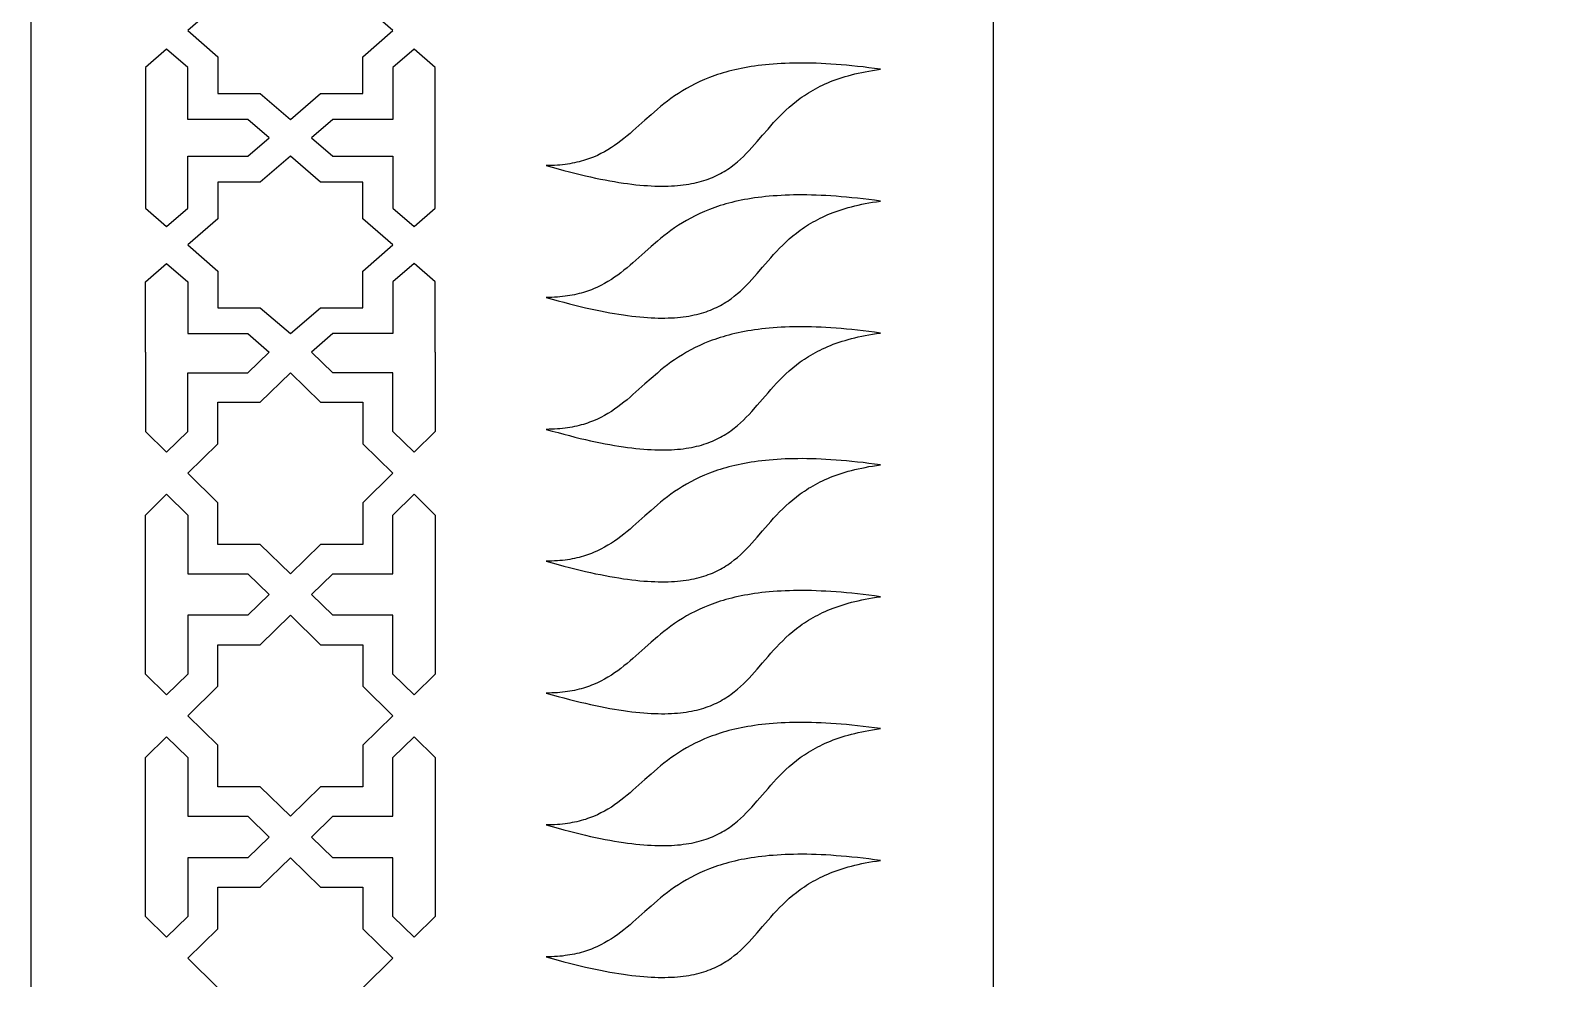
# Model space of a CAD drawing. Extents: x -290 to 290, y -500 to 500.
# Drawn here: x -290 to -22.5, y -202.7 to -37.3 of the extents above; entities that cross this region are included whole.
import ezdxf

# ---------------------------------------------------------------- set-up
doc = ezdxf.new("R2010")
doc.units = 0
doc.layers.add('LAYER_1', color=18, linetype='CONTINUOUS')

msp = doc.modelspace()

# ---------------------------------------------------------------- linework, layer by layer
at = {"layer": 'LAYER_1'}
for points in [[(-290, -500), (290, -500), (290, 500), (-290, 500)], [(-226.83, -37.34), (-232.07, -32.79), (-232.07, -26.39), (-239.48, -26.39), (-244.71, -21.86), (-249.95, -26.39), (-257.36, -26.39), (-257.36, -32.79), (-262.59, -37.34), (-257.36, -41.9), (-257.36, -48.3), (-249.95, -48.3), (-244.71, -52.83), (-239.48, -48.3), (-232.07, -48.3), (-232.07, -41.9)], [(-248.42, -56.03), (-248.42, -56.03), (-252.12, -52.83), (-262.59, -52.83), (-262.59, -43.78), (-266.3, -40.58), (-270, -43.78), (-270, -56.03), (-270, -68.28), (-266.3, -71.49), (-262.59, -68.29), (-262.59, -59.23), (-252.12, -59.23), (-248.42, -56.03)], [(-219.43, -56.03), (-219.43, -52.83), (-219.43, -52.83), (-219.43, -43.78), (-223.13, -40.58), (-223.13, -40.58), (-223.13, -40.58), (-226.83, -43.78), (-226.83, -52.83), (-237.31, -52.83), (-241.01, -56.03), (-237.31, -59.23), (-226.83, -59.23), (-226.83, -68.29), (-223.13, -71.49), (-223.13, -71.49), (-223.13, -71.49), (-219.43, -68.29), (-219.43, -59.23), (-219.43, -59.23)], [(-200.09, -60.88), (-199.04, -61.17), (-198.02, -61.46), (-197.02, -61.73), (-196.05, -61.98), (-195.09, -62.22), (-194.16, -62.45), (-193.24, -62.66), (-192.35, -62.87), (-191.48, -63.05), (-190.62, -63.23), (-189.79, -63.39), (-188.97, -63.55), (-188.17, -63.68), (-187.4, -63.81), (-186.63, -63.93), (-185.89, -64.03), (-185.17, -64.12), (-184.46, -64.21), (-183.77, -64.28), (-183.09, -64.33), (-182.44, -64.38), (-181.79, -64.42), (-181.17, -64.45), (-180.56, -64.47), (-179.96, -64.47), (-179.38, -64.47), (-178.81, -64.46), (-178.26, -64.44), (-177.72, -64.4), (-177.19, -64.36), (-176.68, -64.32), (-176.18, -64.26), (-175.7, -64.19), (-175.22, -64.11), (-174.76, -64.03), (-174.31, -63.94), (-173.87, -63.84), (-173.44, -63.73), (-173.03, -63.62), (-172.62, -63.49), (-172.22, -63.36), (-171.84, -63.23), (-171.46, -63.08), (-171.09, -62.93), (-170.73, -62.78), (-170.38, -62.61), (-170.04, -62.44), (-169.71, -62.27), (-169.38, -62.09), (-169.06, -61.9), (-168.75, -61.71), (-168.44, -61.51), (-168.15, -61.31), (-167.85, -61.1), (-167.29, -60.67), (-166.74, -60.22), (-166.21, -59.75), (-165.7, -59.27), (-165.2, -58.78), (-164.71, -58.27), (-164.24, -57.75), (-163.3, -56.69), (-162.36, -55.6), (-161.41, -54.5), (-160.93, -53.95), (-160.43, -53.39), (-159.92, -52.84), (-159.4, -52.29), (-158.85, -51.74), (-158.29, -51.21), (-157.7, -50.67), (-157.09, -50.15), (-156.45, -49.64), (-155.78, -49.13), (-155.43, -48.89), (-155.07, -48.64), (-154.71, -48.41), (-154.33, -48.17), (-153.95, -47.94), (-153.56, -47.71), (-153.15, -47.49), (-152.74, -47.27), (-152.31, -47.05), (-151.88, -46.84), (-151.43, -46.64), (-150.97, -46.44), (-150.5, -46.24), (-150.02, -46.05), (-149.52, -45.87), (-149.01, -45.69), (-148.49, -45.52), (-147.96, -45.36), (-147.41, -45.2), (-146.85, -45.05), (-146.27, -44.9), (-145.68, -44.76), (-145.07, -44.63), (-144.45, -44.5), (-143.81, -44.39), (-143.16, -44.28), (-142.49, -44.17), (-141.8, -44.08), (-142.83, -43.94), (-143.85, -43.81), (-144.84, -43.68), (-145.82, -43.57), (-146.78, -43.47), (-147.72, -43.38), (-148.64, -43.3), (-149.55, -43.23), (-150.43, -43.17), (-151.3, -43.12), (-152.16, -43.07), (-153, -43.04), (-153.82, -43.02), (-154.62, -43), (-155.41, -42.99), (-156.19, -42.99), (-156.95, -43), (-157.69, -43.02), (-158.42, -43.05), (-159.13, -43.08), (-159.83, -43.12), (-160.52, -43.17), (-161.19, -43.23), (-161.85, -43.29), (-162.49, -43.36), (-163.12, -43.44), (-163.74, -43.53), (-164.34, -43.62), (-164.94, -43.71), (-165.52, -43.82), (-166.08, -43.93), (-166.64, -44.05), (-167.18, -44.17), (-167.72, -44.3), (-168.24, -44.43), (-168.75, -44.57), (-169.25, -44.72), (-169.74, -44.87), (-170.22, -45.02), (-170.69, -45.18), (-171.15, -45.35), (-171.6, -45.52), (-172.47, -45.87), (-173.31, -46.24), (-174.11, -46.63), (-174.88, -47.03), (-175.62, -47.44), (-176.34, -47.86), (-177.03, -48.3), (-177.69, -48.74), (-178.33, -49.19), (-178.95, -49.65), (-179.55, -50.12), (-180.14, -50.59), (-180.71, -51.06), (-181.81, -52.01), (-182.88, -52.96), (-183.92, -53.9), (-184.96, -54.82), (-185.47, -55.27), (-186, -55.71), (-186.53, -56.14), (-187.06, -56.56), (-187.61, -56.97), (-188.16, -57.37), (-188.73, -57.75), (-189.32, -58.11), (-189.92, -58.46), (-190.54, -58.79), (-191.17, -59.1), (-191.84, -59.39), (-192.18, -59.52), (-192.52, -59.65), (-192.87, -59.78), (-193.23, -59.9), (-193.6, -60.01), (-193.97, -60.12), (-194.35, -60.22), (-194.74, -60.31), (-195.14, -60.4), (-195.54, -60.48), (-195.96, -60.55), (-196.38, -60.62), (-196.81, -60.68), (-197.25, -60.73), (-197.7, -60.78), (-198.15, -60.81), (-198.62, -60.84), (-199.1, -60.86), (-199.59, -60.87)], [(-226.83, -74.72), (-232.07, -70.16), (-232.07, -63.76), (-239.48, -63.76), (-244.71, -59.23), (-249.95, -63.76), (-257.36, -63.76), (-257.36, -70.16), (-262.59, -74.72), (-257.36, -79.27), (-257.36, -85.68), (-249.95, -85.68), (-244.71, -90.2), (-239.48, -85.68), (-232.07, -85.68), (-232.07, -79.27)], [(-200.09, -83.88), (-199.04, -84.18), (-198.02, -84.46), (-197.02, -84.73), (-196.05, -84.98), (-195.09, -85.23), (-194.16, -85.45), (-193.24, -85.67), (-192.35, -85.87), (-191.48, -86.06), (-190.62, -86.23), (-189.79, -86.4), (-188.97, -86.55), (-188.17, -86.69), (-187.4, -86.82), (-186.63, -86.93), (-185.89, -87.04), (-185.17, -87.13), (-184.46, -87.21), (-183.77, -87.28), (-183.09, -87.34), (-182.44, -87.39), (-181.79, -87.42), (-181.17, -87.45), (-180.56, -87.47), (-179.96, -87.48), (-179.38, -87.47), (-178.81, -87.46), (-178.26, -87.44), (-177.72, -87.41), (-177.19, -87.37), (-176.68, -87.32), (-176.18, -87.26), (-175.7, -87.19), (-175.22, -87.12), (-174.76, -87.04), (-174.31, -86.94), (-173.87, -86.84), (-173.44, -86.74), (-173.03, -86.62), (-172.62, -86.5), (-172.22, -86.37), (-171.84, -86.23), (-171.46, -86.09), (-171.09, -85.94), (-170.73, -85.78), (-170.38, -85.62), (-170.04, -85.45), (-169.71, -85.27), (-169.38, -85.09), (-169.06, -84.9), (-168.75, -84.71), (-168.44, -84.51), (-168.15, -84.31), (-167.85, -84.1), (-167.29, -83.67), (-166.74, -83.22), (-166.21, -82.76), (-165.7, -82.28), (-165.2, -81.78), (-164.71, -81.28), (-164.24, -80.76), (-163.3, -79.7), (-162.36, -78.61), (-161.41, -77.5), (-160.93, -76.95), (-160.43, -76.4), (-159.92, -75.84), (-159.4, -75.29), (-158.85, -74.75), (-158.29, -74.21), (-157.7, -73.68), (-157.09, -73.15), (-156.45, -72.64), (-155.78, -72.14), (-155.43, -71.89), (-155.07, -71.65), (-154.71, -71.41), (-154.33, -71.17), (-153.95, -70.94), (-153.56, -70.71), (-153.15, -70.49), (-152.74, -70.27), (-152.31, -70.06), (-151.88, -69.85), (-151.43, -69.64), (-150.97, -69.44), (-150.5, -69.25), (-150.02, -69.06), (-149.52, -68.88), (-149.01, -68.7), (-148.49, -68.53), (-147.96, -68.36), (-147.41, -68.2), (-146.85, -68.05), (-146.27, -67.9), (-145.68, -67.76), (-145.07, -67.63), (-144.45, -67.51), (-143.81, -67.39), (-143.16, -67.28), (-142.49, -67.18), (-141.8, -67.08), (-142.83, -66.94), (-143.85, -66.81), (-144.84, -66.69), (-145.82, -66.58), (-146.78, -66.48), (-147.72, -66.39), (-148.64, -66.31), (-149.55, -66.23), (-150.43, -66.17), (-151.3, -66.12), (-152.16, -66.08), (-153, -66.04), (-153.82, -66.02), (-154.62, -66), (-155.41, -66), (-156.19, -66), (-156.95, -66.01), (-157.69, -66.02), (-158.42, -66.05), (-159.13, -66.08), (-159.83, -66.13), (-160.52, -66.17), (-161.19, -66.23), (-161.85, -66.3), (-162.49, -66.37), (-163.12, -66.44), (-163.74, -66.53), (-164.34, -66.62), (-164.94, -66.72), (-165.52, -66.82), (-166.08, -66.93), (-166.64, -67.05), (-167.18, -67.17), (-167.72, -67.3), (-168.24, -67.44), (-168.75, -67.58), (-169.25, -67.72), (-169.74, -67.87), (-170.22, -68.03), (-170.69, -68.19), (-171.15, -68.35), (-171.6, -68.52), (-172.47, -68.88), (-173.31, -69.25), (-174.11, -69.63), (-174.88, -70.03), (-175.62, -70.44), (-176.34, -70.87), (-177.03, -71.3), (-177.69, -71.74), (-178.33, -72.2), (-178.95, -72.66), (-179.55, -73.12), (-180.14, -73.59), (-180.71, -74.06), (-181.81, -75.01), (-182.88, -75.97), (-183.92, -76.91), (-184.96, -77.83), (-185.47, -78.28), (-186, -78.72), (-186.53, -79.15), (-187.06, -79.57), (-187.61, -79.98), (-188.16, -80.37), (-188.73, -80.75), (-189.32, -81.12), (-189.92, -81.46), (-190.54, -81.79), (-191.17, -82.1), (-191.84, -82.39), (-192.18, -82.53), (-192.52, -82.66), (-192.87, -82.78), (-193.23, -82.9), (-193.6, -83.01), (-193.97, -83.12), (-194.35, -83.22), (-194.74, -83.32), (-195.14, -83.4), (-195.54, -83.48), (-195.96, -83.56), (-196.38, -83.62), (-196.81, -83.68), (-197.25, -83.74), (-197.7, -83.78), (-198.15, -83.82), (-198.62, -83.84), (-199.1, -83.87), (-199.59, -83.88)], [(-200.09, -106.89), (-199.04, -107.18), (-198.02, -107.46), (-197.02, -107.73), (-196.05, -107.99), (-195.09, -108.23), (-194.16, -108.46), (-193.24, -108.67), (-192.35, -108.87), (-191.48, -109.06), (-190.62, -109.24), (-189.79, -109.4), (-188.97, -109.55), (-188.17, -109.69), (-187.4, -109.82), (-186.63, -109.94), (-185.89, -110.04), (-185.17, -110.13), (-184.46, -110.21), (-183.77, -110.28), (-183.09, -110.34), (-182.44, -110.39), (-181.79, -110.43), (-181.17, -110.46), (-180.56, -110.47), (-179.96, -110.48), (-179.38, -110.48), (-178.81, -110.47), (-178.26, -110.44), (-177.72, -110.41), (-177.19, -110.37), (-176.68, -110.32), (-176.18, -110.27), (-175.7, -110.2), (-175.22, -110.12), (-174.76, -110.04), (-174.31, -109.95), (-173.87, -109.85), (-173.44, -109.74), (-173.03, -109.63), (-172.62, -109.5), (-172.22, -109.37), (-171.84, -109.24), (-171.46, -109.09), (-171.09, -108.94), (-170.73, -108.78), (-170.38, -108.62), (-170.04, -108.45), (-169.71, -108.28), (-169.38, -108.09), (-169.06, -107.91), (-168.75, -107.71), (-168.44, -107.52), (-168.15, -107.31), (-167.85, -107.11), (-167.29, -106.67), (-166.74, -106.23), (-166.21, -105.76), (-165.7, -105.28), (-165.2, -104.79), (-164.71, -104.28), (-164.24, -103.76), (-163.3, -102.7), (-162.36, -101.61), (-161.41, -100.51), (-160.93, -99.95), (-160.43, -99.4), (-159.92, -98.85), (-159.4, -98.3), (-158.85, -97.75), (-158.29, -97.21), (-157.7, -96.68), (-157.09, -96.16), (-156.45, -95.64), (-155.78, -95.14), (-155.43, -94.9), (-155.07, -94.65), (-154.71, -94.41), (-154.33, -94.18), (-153.95, -93.95), (-153.56, -93.72), (-153.15, -93.49), (-152.74, -93.28), (-152.31, -93.06), (-151.88, -92.85), (-151.43, -92.65), (-150.97, -92.45), (-150.5, -92.25), (-150.02, -92.06), (-149.52, -91.88), (-149.01, -91.7), (-148.49, -91.53), (-147.96, -91.37), (-147.41, -91.21), (-146.85, -91.05), (-146.27, -90.91), (-145.68, -90.77), (-145.07, -90.64), (-144.45, -90.51), (-143.81, -90.39), (-143.16, -90.28), (-142.49, -90.18), (-141.8, -90.09), (-142.83, -89.95), (-143.85, -89.81), (-144.84, -89.69), (-145.82, -89.58), (-146.78, -89.48), (-147.72, -89.39), (-148.64, -89.31), (-149.55, -89.24), (-150.43, -89.18), (-151.3, -89.13), (-152.16, -89.08), (-153, -89.05), (-153.82, -89.02), (-154.62, -89.01), (-155.41, -89), (-156.19, -89), (-156.95, -89.01), (-157.69, -89.03), (-158.42, -89.05), (-159.13, -89.09), (-159.83, -89.13), (-160.52, -89.18), (-161.19, -89.24), (-161.85, -89.3), (-162.49, -89.37), (-163.12, -89.45), (-163.74, -89.53), (-164.34, -89.62), (-164.94, -89.72), (-165.52, -89.83), (-166.08, -89.94), (-166.64, -90.06), (-167.18, -90.18), (-167.72, -90.31), (-168.24, -90.44), (-168.75, -90.58), (-169.25, -90.73), (-169.74, -90.88), (-170.22, -91.03), (-170.69, -91.19), (-171.15, -91.36), (-171.6, -91.53), (-172.47, -91.88), (-173.31, -92.25), (-174.11, -92.63), (-174.88, -93.03), (-175.62, -93.45), (-176.34, -93.87), (-177.03, -94.3), (-177.69, -94.75), (-178.33, -95.2), (-178.95, -95.66), (-179.55, -96.12), (-180.14, -96.59), (-180.71, -97.07), (-181.81, -98.02), (-182.88, -98.97), (-183.92, -99.91), (-184.96, -100.83), (-185.47, -101.28), (-186, -101.72), (-186.53, -102.15), (-187.06, -102.57), (-187.61, -102.98), (-188.16, -103.38), (-188.73, -103.76), (-189.32, -104.12), (-189.92, -104.47), (-190.54, -104.8), (-191.17, -105.11), (-191.84, -105.39), (-192.18, -105.53), (-192.52, -105.66), (-192.87, -105.79), (-193.23, -105.91), (-193.6, -106.02), (-193.97, -106.13), (-194.35, -106.23), (-194.74, -106.32), (-195.14, -106.41), (-195.54, -106.49), (-195.96, -106.56), (-196.38, -106.63), (-196.81, -106.69), (-197.25, -106.74), (-197.7, -106.78), (-198.15, -106.82), (-198.62, -106.85), (-199.1, -106.87), (-199.59, -106.88)], [(-226.83, -114.56), (-232.07, -119.71), (-232.07, -126.96), (-239.48, -126.96), (-244.71, -132.08), (-249.95, -126.96), (-257.36, -126.96), (-257.36, -119.71), (-262.59, -114.56), (-257.36, -109.4), (-257.36, -102.16), (-249.95, -102.16), (-244.71, -97.03), (-239.48, -102.16), (-232.07, -102.16), (-232.07, -109.4)], [(-200.09, -129.89), (-199.04, -130.19), (-198.02, -130.47), (-197.02, -130.74), (-196.05, -130.99), (-195.09, -131.23), (-194.16, -131.46), (-193.24, -131.68), (-192.35, -131.88), (-191.48, -132.07), (-190.62, -132.24), (-189.79, -132.41), (-188.97, -132.56), (-188.17, -132.7), (-187.4, -132.82), (-186.63, -132.94), (-185.89, -133.04), (-185.17, -133.14), (-184.46, -133.22), (-183.77, -133.29), (-183.09, -133.35), (-182.44, -133.4), (-181.79, -133.43), (-181.17, -133.46), (-180.56, -133.48), (-179.96, -133.49), (-179.38, -133.48), (-178.81, -133.47), (-178.26, -133.45), (-177.72, -133.42), (-177.19, -133.38), (-176.68, -133.33), (-176.18, -133.27), (-175.7, -133.2), (-175.22, -133.13), (-174.76, -133.04), (-174.31, -132.95), (-173.87, -132.85), (-173.44, -132.74), (-173.03, -132.63), (-172.62, -132.51), (-172.22, -132.38), (-171.84, -132.24), (-171.46, -132.1), (-171.09, -131.95), (-170.73, -131.79), (-170.38, -131.63), (-170.04, -131.46), (-169.71, -131.28), (-169.38, -131.1), (-169.06, -130.91), (-168.75, -130.72), (-168.44, -130.52), (-168.15, -130.32), (-167.85, -130.11), (-167.29, -129.68), (-166.74, -129.23), (-166.21, -128.76), (-165.7, -128.28), (-165.2, -127.79), (-164.71, -127.28), (-164.24, -126.77), (-163.3, -125.71), (-162.36, -124.62), (-161.41, -123.51), (-160.93, -122.96), (-160.43, -122.4), (-159.92, -121.85), (-159.4, -121.3), (-158.85, -120.76), (-158.29, -120.22), (-157.7, -119.69), (-157.09, -119.16), (-156.45, -118.65), (-155.78, -118.15), (-155.43, -117.9), (-155.07, -117.66), (-154.71, -117.42), (-154.33, -117.18), (-153.95, -116.95), (-153.56, -116.72), (-153.15, -116.5), (-152.74, -116.28), (-152.31, -116.06), (-151.88, -115.85), (-151.43, -115.65), (-150.97, -115.45), (-150.5, -115.26), (-150.02, -115.07), (-149.52, -114.88), (-149.01, -114.71), (-148.49, -114.53), (-147.96, -114.37), (-147.41, -114.21), (-146.85, -114.06), (-146.27, -113.91), (-145.68, -113.77), (-145.07, -113.64), (-144.45, -113.52), (-143.81, -113.4), (-143.16, -113.29), (-142.49, -113.19), (-141.8, -113.09), (-142.83, -112.95), (-143.85, -112.82), (-144.84, -112.7), (-145.82, -112.59), (-146.78, -112.49), (-147.72, -112.39), (-148.64, -112.31), (-149.55, -112.24), (-150.43, -112.18), (-151.3, -112.13), (-152.16, -112.09), (-153, -112.05), (-153.82, -112.03), (-154.62, -112.01), (-155.41, -112), (-156.19, -112.01), (-156.95, -112.02), (-157.69, -112.03), (-158.42, -112.06), (-159.13, -112.09), (-159.83, -112.13), (-160.52, -112.18), (-161.19, -112.24), (-161.85, -112.3), (-162.49, -112.37), (-163.12, -112.45), (-163.74, -112.54), (-164.34, -112.63), (-164.94, -112.73), (-165.52, -112.83), (-166.08, -112.94), (-166.64, -113.06), (-167.18, -113.18), (-167.72, -113.31), (-168.24, -113.45), (-168.75, -113.59), (-169.25, -113.73), (-169.74, -113.88), (-170.22, -114.04), (-170.69, -114.2), (-171.15, -114.36), (-171.6, -114.53), (-172.47, -114.88), (-173.31, -115.25), (-174.11, -115.64), (-174.88, -116.04), (-175.62, -116.45), (-176.34, -116.87), (-177.03, -117.31), (-177.69, -117.75), (-178.33, -118.2), (-178.95, -118.66), (-179.55, -119.13), (-180.14, -119.6), (-180.71, -120.07), (-181.81, -121.02), (-182.88, -121.97), (-183.92, -122.91), (-184.96, -123.83), (-185.47, -124.28), (-186, -124.73), (-186.53, -125.16), (-187.06, -125.58), (-187.61, -125.98), (-188.16, -126.38), (-188.73, -126.76), (-189.32, -127.12), (-189.92, -127.47), (-190.54, -127.8), (-191.17, -128.11), (-191.84, -128.4), (-192.18, -128.53), (-192.52, -128.67), (-192.87, -128.79), (-193.23, -128.91), (-193.6, -129.02), (-193.97, -129.13), (-194.35, -129.23), (-194.74, -129.32), (-195.14, -129.41), (-195.54, -129.49), (-195.96, -129.57), (-196.38, -129.63), (-196.81, -129.69), (-197.25, -129.74), (-197.7, -129.79), (-198.15, -129.82), (-198.62, -129.85), (-199.1, -129.87), (-199.59, -129.89)], [(-248.42, -135.71), (-248.42, -135.71), (-252.12, -139.33), (-262.59, -139.33), (-262.59, -149.58), (-266.3, -153.2), (-270, -149.58), (-270, -135.71), (-270, -121.84), (-266.3, -118.21), (-262.59, -121.84), (-262.59, -132.08), (-252.12, -132.08), (-248.42, -135.71)], [(-219.43, -135.71), (-219.43, -139.33), (-219.43, -139.33), (-219.43, -149.58), (-223.13, -153.2), (-223.13, -153.2), (-223.13, -153.2), (-226.83, -149.58), (-226.83, -139.33), (-237.31, -139.33), (-241.01, -135.71), (-237.31, -132.08), (-226.83, -132.08), (-226.83, -121.84), (-223.13, -118.21), (-223.13, -118.21), (-223.13, -118.21), (-219.43, -121.84), (-219.43, -132.08), (-219.43, -132.08)], [(-200.09, -152.89), (-199.04, -153.19), (-198.02, -153.47), (-197.02, -153.74), (-196.05, -154), (-195.09, -154.24), (-194.16, -154.47), (-193.24, -154.68), (-192.35, -154.88), (-191.48, -155.07), (-190.62, -155.25), (-189.79, -155.41), (-188.97, -155.56), (-188.17, -155.7), (-187.4, -155.83), (-186.63, -155.94), (-185.89, -156.05), (-185.17, -156.14), (-184.46, -156.22), (-183.77, -156.29), (-183.09, -156.35), (-182.44, -156.4), (-181.79, -156.44), (-181.17, -156.46), (-180.56, -156.48), (-179.96, -156.49), (-179.38, -156.49), (-178.81, -156.47), (-178.26, -156.45), (-177.72, -156.42), (-177.19, -156.38), (-176.68, -156.33), (-176.18, -156.27), (-175.7, -156.21), (-175.22, -156.13), (-174.76, -156.05), (-174.31, -155.96), (-173.87, -155.86), (-173.44, -155.75), (-173.03, -155.63), (-172.62, -155.51), (-172.22, -155.38), (-171.84, -155.24), (-171.46, -155.1), (-171.09, -154.95), (-170.73, -154.79), (-170.38, -154.63), (-170.04, -154.46), (-169.71, -154.28), (-169.38, -154.1), (-169.06, -153.92), (-168.75, -153.72), (-168.44, -153.52), (-168.15, -153.32), (-167.85, -153.11), (-167.29, -152.68), (-166.74, -152.23), (-166.21, -151.77), (-165.7, -151.29), (-165.2, -150.79), (-164.71, -150.29), (-164.24, -149.77), (-163.3, -148.71), (-162.36, -147.62), (-161.41, -146.52), (-160.93, -145.96), (-160.43, -145.41), (-159.92, -144.86), (-159.4, -144.31), (-158.85, -143.76), (-158.29, -143.22), (-157.7, -142.69), (-157.09, -142.17), (-156.45, -141.65), (-155.78, -141.15), (-155.43, -140.9), (-155.07, -140.66), (-154.71, -140.42), (-154.33, -140.19), (-153.95, -139.95), (-153.56, -139.73), (-153.15, -139.5), (-152.74, -139.28), (-152.31, -139.07), (-151.88, -138.86), (-151.43, -138.65), (-150.97, -138.45), (-150.5, -138.26), (-150.02, -138.07), (-149.52, -137.89), (-149.01, -137.71), (-148.49, -137.54), (-147.96, -137.37), (-147.41, -137.21), (-146.85, -137.06), (-146.27, -136.92), (-145.68, -136.78), (-145.07, -136.64), (-144.45, -136.52), (-143.81, -136.4), (-143.16, -136.29), (-142.49, -136.19), (-141.8, -136.1), (-142.83, -135.95), (-143.85, -135.82), (-144.84, -135.7), (-145.82, -135.59), (-146.78, -135.49), (-147.72, -135.4), (-148.64, -135.32), (-149.55, -135.25), (-150.43, -135.19), (-151.3, -135.13), (-152.16, -135.09), (-153, -135.06), (-153.82, -135.03), (-154.62, -135.02), (-155.41, -135.01), (-156.19, -135.01), (-156.95, -135.02), (-157.69, -135.04), (-158.42, -135.06), (-159.13, -135.1), (-159.83, -135.14), (-160.52, -135.19), (-161.19, -135.24), (-161.85, -135.31), (-162.49, -135.38), (-163.12, -135.46), (-163.74, -135.54), (-164.34, -135.63), (-164.94, -135.73), (-165.52, -135.84), (-166.08, -135.95), (-166.64, -136.06), (-167.18, -136.19), (-167.72, -136.32), (-168.24, -136.45), (-168.75, -136.59), (-169.25, -136.73), (-169.74, -136.89), (-170.22, -137.04), (-170.69, -137.2), (-171.15, -137.37), (-171.6, -137.54), (-172.47, -137.89), (-173.31, -138.26), (-174.11, -138.64), (-174.88, -139.04), (-175.62, -139.45), (-176.34, -139.88), (-177.03, -140.31), (-177.69, -140.76), (-178.33, -141.21), (-178.95, -141.67), (-179.55, -142.13), (-180.14, -142.6), (-180.71, -143.08), (-181.81, -144.03), (-182.88, -144.98), (-183.92, -145.92), (-184.96, -146.84), (-185.47, -147.29), (-186, -147.73), (-186.53, -148.16), (-187.06, -148.58), (-187.61, -148.99), (-188.16, -149.38), (-188.73, -149.76), (-189.32, -150.13), (-189.92, -150.48), (-190.54, -150.8), (-191.17, -151.11), (-191.84, -151.4), (-192.18, -151.54), (-192.52, -151.67), (-192.87, -151.79), (-193.23, -151.91), (-193.6, -152.03), (-193.97, -152.13), (-194.35, -152.23), (-194.74, -152.33), (-195.14, -152.42), (-195.54, -152.5), (-195.96, -152.57), (-196.38, -152.64), (-196.81, -152.7), (-197.25, -152.75), (-197.7, -152.79), (-198.15, -152.83), (-198.62, -152.86), (-199.1, -152.88), (-199.59, -152.89)], [(-226.83, -156.86), (-232.07, -162.01), (-232.07, -169.26), (-239.48, -169.26), (-244.71, -174.38), (-249.95, -169.26), (-257.36, -169.26), (-257.36, -162.01), (-262.59, -156.86), (-257.36, -151.7), (-257.36, -144.46), (-249.95, -144.46), (-244.71, -139.33), (-239.48, -144.46), (-232.07, -144.46), (-232.07, -151.7)], [(-200.09, -175.9), (-199.04, -176.19), (-198.02, -176.48), (-197.02, -176.75), (-196.05, -177), (-195.09, -177.24), (-194.16, -177.47), (-193.24, -177.68), (-192.35, -177.89), (-191.48, -178.07), (-190.62, -178.25), (-189.79, -178.41), (-188.97, -178.57), (-188.17, -178.71), (-187.4, -178.83), (-186.63, -178.95), (-185.89, -179.05), (-185.17, -179.14), (-184.46, -179.23), (-183.77, -179.3), (-183.09, -179.35), (-182.44, -179.4), (-181.79, -179.44), (-181.17, -179.47), (-180.56, -179.49), (-179.96, -179.49), (-179.38, -179.49), (-178.81, -179.48), (-178.26, -179.46), (-177.72, -179.43), (-177.19, -179.38), (-176.68, -179.34), (-176.18, -179.28), (-175.7, -179.21), (-175.22, -179.14), (-174.76, -179.05), (-174.31, -178.96), (-173.87, -178.86), (-173.44, -178.75), (-173.03, -178.64), (-172.62, -178.52), (-172.22, -178.39), (-171.84, -178.25), (-171.46, -178.1), (-171.09, -177.95), (-170.73, -177.8), (-170.38, -177.63), (-170.04, -177.46), (-169.71, -177.29), (-169.38, -177.11), (-169.06, -176.92), (-168.75, -176.73), (-168.44, -176.53), (-168.15, -176.33), (-167.85, -176.12), (-167.29, -175.69), (-166.74, -175.24), (-166.21, -174.77), (-165.7, -174.29), (-165.2, -173.8), (-164.71, -173.29), (-164.24, -172.78), (-163.3, -171.71), (-162.36, -170.63), (-161.41, -169.52), (-160.93, -168.97), (-160.43, -168.41), (-159.92, -167.86), (-159.4, -167.31), (-158.85, -166.76), (-158.29, -166.23), (-157.7, -165.69), (-157.09, -165.17), (-156.45, -164.66), (-155.78, -164.15), (-155.43, -163.91), (-155.07, -163.66), (-154.71, -163.43), (-154.33, -163.19), (-153.95, -162.96), (-153.56, -162.73), (-153.15, -162.51), (-152.74, -162.29), (-152.31, -162.07), (-151.88, -161.86), (-151.43, -161.66), (-150.97, -161.46), (-150.5, -161.26), (-150.02, -161.08), (-149.52, -160.89), (-149.01, -160.71), (-148.49, -160.54), (-147.96, -160.38), (-147.41, -160.22), (-146.85, -160.07), (-146.27, -159.92), (-145.68, -159.78), (-145.07, -159.65), (-144.45, -159.52), (-143.81, -159.41), (-143.16, -159.3), (-142.49, -159.19), (-141.8, -159.1), (-142.83, -158.96), (-143.85, -158.83), (-144.84, -158.71), (-145.82, -158.59), (-146.78, -158.49), (-147.72, -158.4), (-148.64, -158.32), (-149.55, -158.25), (-150.43, -158.19), (-151.3, -158.14), (-152.16, -158.09), (-153, -158.06), (-153.82, -158.04), (-154.62, -158.02), (-155.41, -158.01), (-156.19, -158.01), (-156.95, -158.02), (-157.69, -158.04), (-158.42, -158.07), (-159.13, -158.1), (-159.83, -158.14), (-160.52, -158.19), (-161.19, -158.25), (-161.85, -158.31), (-162.49, -158.38), (-163.12, -158.46), (-163.74, -158.55), (-164.34, -158.64), (-164.94, -158.74), (-165.52, -158.84), (-166.08, -158.95), (-166.64, -159.07), (-167.18, -159.19), (-167.72, -159.32), (-168.24, -159.45), (-168.75, -159.59), (-169.25, -159.74), (-169.74, -159.89), (-170.22, -160.04), (-170.69, -160.21), (-171.15, -160.37), (-171.6, -160.54), (-172.47, -160.89), (-173.31, -161.26), (-174.11, -161.65), (-174.88, -162.05), (-175.62, -162.46), (-176.34, -162.88), (-177.03, -163.32), (-177.69, -163.76), (-178.33, -164.21), (-178.95, -164.67), (-179.55, -165.14), (-180.14, -165.61), (-180.71, -166.08), (-181.81, -167.03), (-182.88, -167.98), (-183.92, -168.92), (-184.96, -169.84), (-185.47, -170.29), (-186, -170.73), (-186.53, -171.16), (-187.06, -171.59), (-187.61, -171.99), (-188.16, -172.39), (-188.73, -172.77), (-189.32, -173.13), (-189.92, -173.48), (-190.54, -173.81), (-191.17, -174.12), (-191.84, -174.41), (-192.18, -174.54), (-192.52, -174.67), (-192.87, -174.8), (-193.23, -174.92), (-193.6, -175.03), (-193.97, -175.14), (-194.35, -175.24), (-194.74, -175.33), (-195.14, -175.42), (-195.54, -175.5), (-195.96, -175.57), (-196.38, -175.64), (-196.81, -175.7), (-197.25, -175.75), (-197.7, -175.8), (-198.15, -175.83), (-198.62, -175.86), (-199.1, -175.88), (-199.59, -175.89)], [(-248.42, -178.01), (-248.42, -178.01), (-252.12, -181.63), (-262.59, -181.63), (-262.59, -191.88), (-266.3, -195.5), (-270, -191.88), (-270, -178.01), (-270, -164.14), (-266.3, -160.51), (-262.59, -164.14), (-262.59, -174.38), (-252.12, -174.38), (-248.42, -178.01)], [(-219.43, -178.01), (-219.43, -181.63), (-219.43, -181.63), (-219.43, -191.88), (-223.13, -195.5), (-223.13, -195.5), (-223.13, -195.5), (-226.83, -191.88), (-226.83, -181.63), (-237.31, -181.63), (-241.01, -178.01), (-237.31, -174.38), (-226.83, -174.38), (-226.83, -164.14), (-223.13, -160.51), (-223.13, -160.51), (-223.13, -160.51), (-219.43, -164.14), (-219.43, -174.38), (-219.43, -174.38)], [(-226.83, -199.16), (-232.07, -204.31), (-232.07, -211.56), (-239.48, -211.56), (-244.71, -216.68), (-249.95, -211.56), (-257.36, -211.56), (-257.36, -204.31), (-262.59, -199.16), (-257.36, -194), (-257.36, -186.76), (-249.95, -186.76), (-244.71, -181.63), (-239.48, -186.76), (-232.07, -186.76), (-232.07, -194)], [(-200.09, -198.9), (-199.04, -199.2), (-198.02, -199.48), (-197.02, -199.75), (-196.05, -200), (-195.09, -200.25), (-194.16, -200.47), (-193.24, -200.69), (-192.35, -200.89), (-191.48, -201.08), (-190.62, -201.25), (-189.79, -201.42), (-188.97, -201.57), (-188.17, -201.71), (-187.4, -201.84), (-186.63, -201.95), (-185.89, -202.06), (-185.17, -202.15), (-184.46, -202.23), (-183.77, -202.3), (-183.09, -202.36), (-182.44, -202.41), (-181.79, -202.45), (-181.17, -202.47), (-180.56, -202.49), (-179.96, -202.5), (-179.38, -202.49), (-178.81, -202.48), (-178.26, -202.46), (-177.72, -202.43), (-177.19, -202.39), (-176.68, -202.34), (-176.18, -202.28), (-175.7, -202.21), (-175.22, -202.14), (-174.76, -202.06), (-174.31, -201.96), (-173.87, -201.86), (-173.44, -201.76), (-173.03, -201.64), (-172.62, -201.52), (-172.22, -201.39), (-171.84, -201.25), (-171.46, -201.11), (-171.09, -200.96), (-170.73, -200.8), (-170.38, -200.64), (-170.04, -200.47), (-169.71, -200.29), (-169.38, -200.11), (-169.06, -199.92), (-168.75, -199.73), (-168.44, -199.53), (-168.15, -199.33), (-167.85, -199.12), (-167.29, -198.69), (-166.74, -198.24), (-166.21, -197.78), (-165.7, -197.3), (-165.2, -196.8), (-164.71, -196.3), (-164.24, -195.78), (-163.3, -194.72), (-162.36, -193.63), (-161.41, -192.53), (-160.93, -191.97), (-160.43, -191.42), (-159.92, -190.86), (-159.4, -190.31), (-158.85, -189.77), (-158.29, -189.23), (-157.7, -188.7), (-157.09, -188.17), (-156.45, -187.66), (-155.78, -187.16), (-155.43, -186.91), (-155.07, -186.67), (-154.71, -186.43), (-154.33, -186.19), (-153.95, -185.96), (-153.56, -185.73), (-153.15, -185.51), (-152.74, -185.29), (-152.31, -185.08), (-151.88, -184.87), (-151.43, -184.66), (-150.97, -184.46), (-150.5, -184.27), (-150.02, -184.08), (-149.52, -183.9), (-149.01, -183.72), (-148.49, -183.55), (-147.96, -183.38), (-147.41, -183.22), (-146.85, -183.07), (-146.27, -182.92), (-145.68, -182.78), (-145.07, -182.65), (-144.45, -182.53), (-143.81, -182.41), (-143.16, -182.3), (-142.49, -182.2), (-141.8, -182.1), (-142.83, -181.96), (-143.85, -181.83), (-144.84, -181.71), (-145.82, -181.6), (-146.78, -181.5), (-147.72, -181.41), (-148.64, -181.33), (-149.55, -181.26), (-150.43, -181.19), (-151.3, -181.14), (-152.16, -181.1), (-153, -181.06), (-153.82, -181.04), (-154.62, -181.02), (-155.41, -181.02), (-156.19, -181.02), (-156.95, -181.03), (-157.69, -181.05), (-158.42, -181.07), (-159.13, -181.1), (-159.83, -181.15), (-160.52, -181.2), (-161.19, -181.25), (-161.85, -181.32), (-162.49, -181.39), (-163.12, -181.46), (-163.74, -181.55), (-164.34, -181.64), (-164.94, -181.74), (-165.52, -181.84), (-166.08, -181.95), (-166.64, -182.07), (-167.18, -182.19), (-167.72, -182.32), (-168.24, -182.46), (-168.75, -182.6), (-169.25, -182.74), (-169.74, -182.89), (-170.22, -183.05), (-170.69, -183.21), (-171.15, -183.37), (-171.6, -183.54), (-172.47, -183.9), (-173.31, -184.27), (-174.11, -184.65), (-174.88, -185.05), (-175.62, -185.46), (-176.34, -185.89), (-177.03, -186.32), (-177.69, -186.76), (-178.33, -187.22), (-178.95, -187.68), (-179.55, -188.14), (-180.14, -188.61), (-180.71, -189.08), (-181.81, -190.04), (-182.88, -190.99), (-183.92, -191.93), (-184.96, -192.85), (-185.47, -193.3), (-186, -193.74), (-186.53, -194.17), (-187.06, -194.59), (-187.61, -195), (-188.16, -195.39), (-188.73, -195.77), (-189.32, -196.14), (-189.92, -196.48), (-190.54, -196.81), (-191.17, -197.12), (-191.84, -197.41), (-192.18, -197.55), (-192.52, -197.68), (-192.87, -197.8), (-193.23, -197.92), (-193.6, -198.04), (-193.97, -198.14), (-194.35, -198.24), (-194.74, -198.34), (-195.14, -198.42), (-195.54, -198.5), (-195.96, -198.58), (-196.38, -198.64), (-196.81, -198.7), (-197.25, -198.76), (-197.7, -198.8), (-198.15, -198.84), (-198.62, -198.86), (-199.1, -198.89), (-199.59, -198.9)]]:
    msp.add_lwpolyline(points, close=True, dxfattribs=at)
msp.add_lwpolyline([(-122.17, -27.94), (-122.17, -410), (122.17, -410), (122.17, -27.94, 1)], format="xyb", dxfattribs=at)
for points in [[(-270, -93.41), (-270, -93.41), (-270, -81.15), (-266.3, -77.95), (-262.59, -81.15), (-262.59, -90.2), (-252.12, -90.2), (-248.42, -93.4), (-248.42, -93.41), (-248.42, -93.41)], [(-219.43, -93.41), (-219.43, -93.41), (-219.43, -90.2), (-219.43, -90.2), (-219.43, -81.15), (-223.13, -77.95), (-223.13, -77.95), (-223.13, -77.95), (-226.83, -81.15), (-226.83, -90.2), (-237.31, -90.2), (-241.01, -93.41)], [(-270, -93.41), (-270, -93.41), (-270, -107.28), (-266.3, -110.9), (-262.59, -107.28), (-262.59, -97.03), (-252.12, -97.03), (-248.42, -93.41), (-248.42, -93.41), (-248.42, -93.41)], [(-219.43, -93.41), (-219.43, -93.41), (-219.43, -97.03), (-219.43, -97.03), (-219.43, -107.28), (-223.13, -110.9), (-223.13, -110.9), (-223.13, -110.9), (-226.83, -107.28), (-226.83, -97.03), (-237.31, -97.03), (-241.01, -93.41)]]:
    msp.add_lwpolyline(points, dxfattribs=at)

doc.saveas('drawing.dxf')
